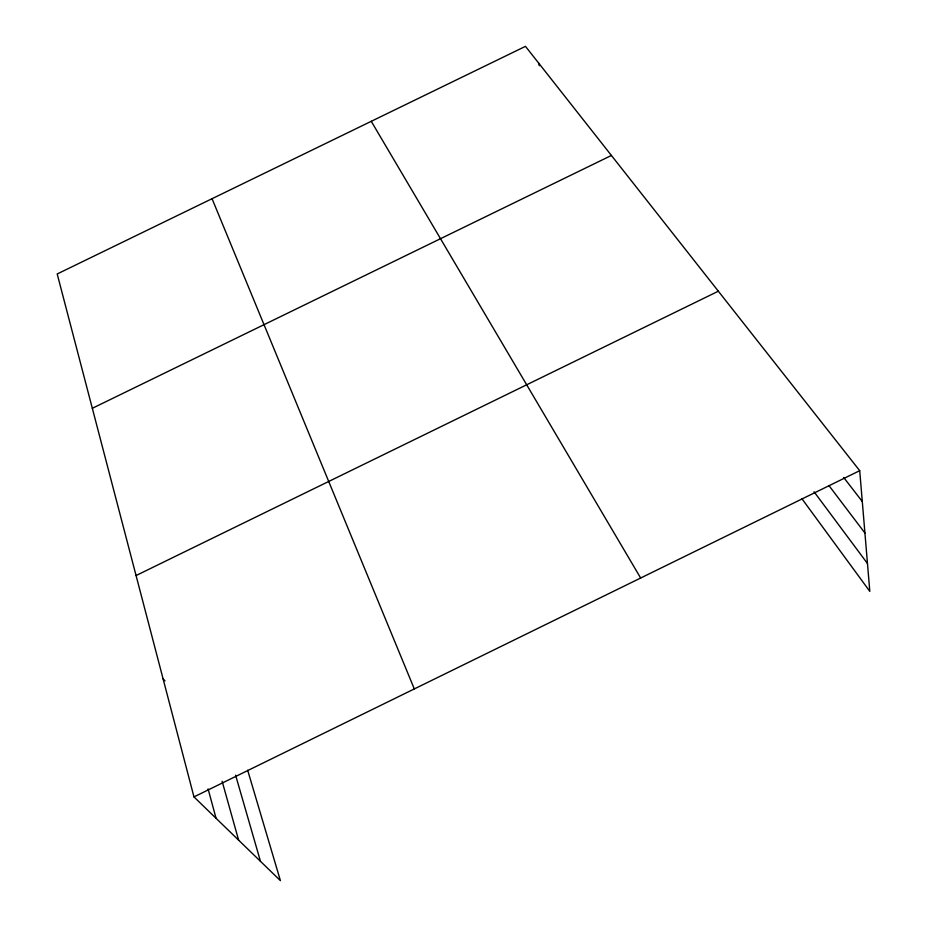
<?xml version="1.0" encoding="UTF-8"?>
<svg xmlns="http://www.w3.org/2000/svg" width="927" height="927" viewBox="0 0 927 927"><rect width="100%" height="100%" fill="white"/><g stroke="black" fill="none" stroke-linecap="round" stroke-linejoin="round"><path stroke-width="1.39" d="M193.963 796.896L859.711 470.684L525.47 46.35L57.196 273.975L193.963 796.896L280.417 880.65L247.66 770.21M92.329 408.297L611.414 155.458M136.072 575.54L718.332 291.205M163.071 678.761L165.018 680.87M843.721 477.498L862.284 501.519M828.935 485.551L864.914 533.013M814.045 491.762L867.475 563.512M801.867 498.656L869.804 591.368L859.711 470.684M371.263 121.31L640.661 578.019M212.051 198.702L414.311 688.935M235.597 775.192L260.464 861.322M538.599 63.024L539.352 65.701M222.144 781.322L238.621 840.163M208.1 788.947L216.061 818.298"/></g></svg>
